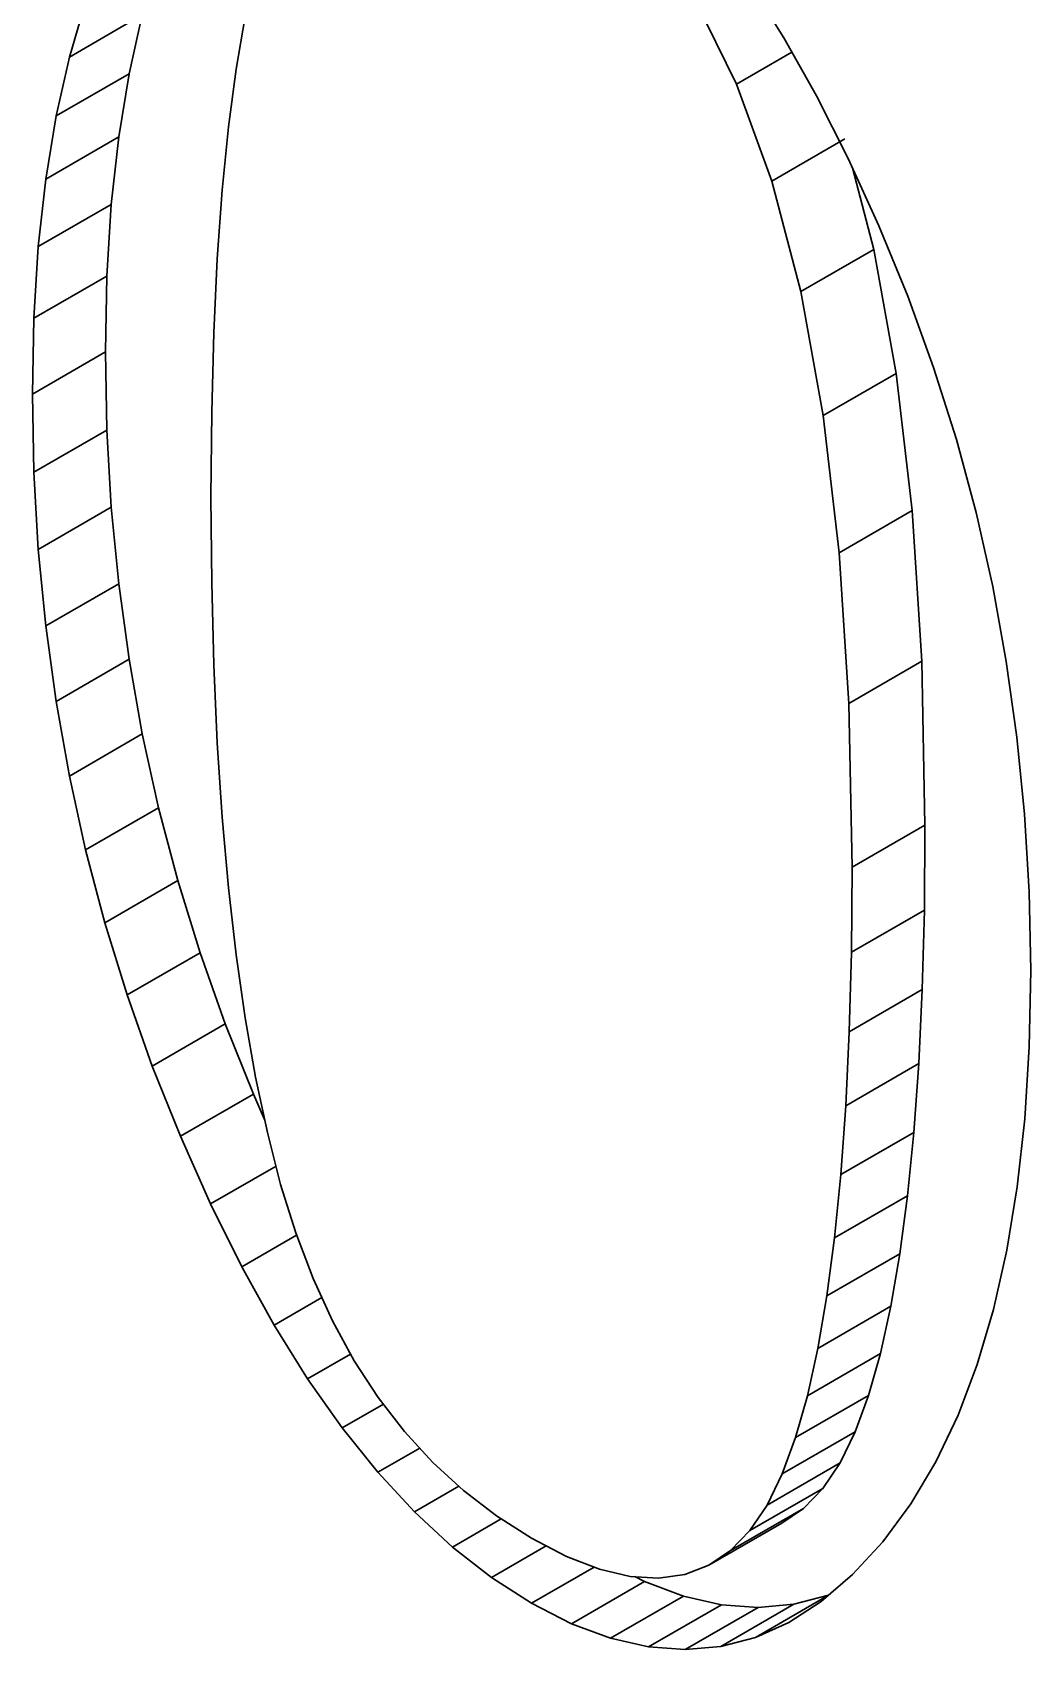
# Model space of a CAD drawing. Header units: millimetres. Extents: x -105 to 105, y -148 to 148.
# Drawn here: x 46.531 to 47.498, y -43.665 to -42.098 of the extents above; entities that cross this region are included whole.
import ezdxf

# ---------------------------------------------------------------- set-up
doc = ezdxf.new("R2010")
doc.units = ezdxf.units.MM
doc.layers.get('0').update_dxf_attribs({"lineweight": 18})

msp = doc.modelspace()

# ---------------------------------------------------------------- linework, layer by layer
at = {"color": 7, "lineweight": 30, "ltscale": 0.001523}
msp.add_line((47.2268, -42.0517), (47.2592, -42.1033), dxfattribs=at)
at = {"color": 7, "lineweight": 30, "ltscale": 0.001383}
msp.add_line((46.5669, -42.1218), (46.5827, -42.0688), dxfattribs=at)
at = {"color": 7, "lineweight": 30, "ltscale": 0.002266}
msp.add_line((47.2133, -42.148), (47.173, -42.0668), dxfattribs=at)
at = {"color": 7, "lineweight": 30, "ltscale": 0.002041}
for p, q in [((46.5669, -42.1218), (46.6376, -42.081)), ((46.554, -42.1789), (46.6247, -42.1381)), ((46.544, -42.2402), (46.6147, -42.1993)), ((47.2475, -42.2421), (47.3182, -42.2012)), ((46.5368, -42.3055), (46.6075, -42.2646)), ((47.2754, -42.3491), (47.3462, -42.3083)), ((46.5325, -42.3749), (46.6032, -42.3341)), ((46.5311, -42.4484), (46.6018, -42.4075)), ((47.2972, -42.4691), (47.3679, -42.4283)), ((46.5325, -42.524), (46.6032, -42.4832)), ((46.5368, -42.5989), (46.6075, -42.5581)), ((47.3127, -42.6021), (47.3834, -42.5613)), ((46.544, -42.6729), (46.6147, -42.6321)), ((47.322, -42.748), (47.3927, -42.7072)), ((46.5669, -42.8184), (46.6376, -42.7776)), ((46.5827, -42.8899), (46.6534, -42.8491)), ((47.3251, -42.9068), (47.3958, -42.866)), ((46.6013, -42.9606), (46.672, -42.9197)), ((47.3245, -42.9891), (47.3952, -42.9483)), ((46.6228, -43.0304), (46.6935, -42.9896)), ((47.3224, -43.0661), (47.3931, -43.0253)), ((46.6472, -43.0994), (46.7179, -43.0585)), ((47.3191, -43.1379), (47.3898, -43.0971)), ((46.6745, -43.1675), (46.7452, -43.1267)), ((47.3143, -43.2045), (47.385, -43.1637)), ((47.3082, -43.2659), (47.3789, -43.2251)), ((47.3008, -43.3221), (47.3715, -43.2812)), ((47.292, -43.373), (47.3627, -43.3322)), ((47.2819, -43.4188), (47.3526, -43.3779)), ((47.2704, -43.4593), (47.3411, -43.4185)), ((47.2576, -43.4946), (47.3283, -43.4538)), ((47.243, -43.5247), (47.3137, -43.4839)), ((47.2262, -43.5494), (47.2969, -43.5086)), ((47.2073, -43.5689), (47.278, -43.5281)), ((47.1863, -43.5831), (47.257, -43.5422)), ((47.0534, -43.6397), (47.1241, -43.5989)), ((47.0912, -43.6538), (47.1619, -43.613)), ((47.198, -43.6617), (47.2687, -43.6209)), ((47.2315, -43.6529), (47.3022, -43.6121)), ((47.1635, -43.6648), (47.2342, -43.624))]:
    msp.add_line(p, q, dxfattribs=at)
at = {"color": 7, "lineweight": 30, "ltscale": 0.001464}
for p, q in [((46.6247, -42.1381), (46.6376, -42.081)), ((46.554, -42.1789), (46.5669, -42.1218))]:
    msp.add_line(p, q, dxfattribs=at)
at = {"color": 7, "lineweight": 30, "ltscale": 0.001288}
msp.add_line((46.7372, -42.0827), (46.7284, -42.1335), dxfattribs=at)
at = {"color": 7, "lineweight": 30, "ltscale": 0.001611}
msp.add_line((47.2592, -42.1033), (47.2907, -42.1594), dxfattribs=at)
at = {"color": 7, "lineweight": 30, "ltscale": 0.001546}
msp.add_line((47.2133, -42.148), (47.2669, -42.117), dxfattribs=at)
at = {"color": 7, "lineweight": 30, "ltscale": 0.001413}
msp.add_line((46.7284, -42.1335), (46.721, -42.1896), dxfattribs=at)
at = {"color": 7, "lineweight": 30, "ltscale": 0.001551}
for p, q in [((46.6147, -42.1993), (46.6247, -42.1381)), ((46.544, -42.2402), (46.554, -42.1789))]:
    msp.add_line(p, q, dxfattribs=at)
at = {"color": 7, "lineweight": 30, "ltscale": 0.002503}
msp.add_line((47.2475, -42.2421), (47.2133, -42.148), dxfattribs=at)
at = {"color": 7, "lineweight": 30, "ltscale": 0.001701}
msp.add_line((47.2907, -42.1594), (47.3214, -42.2202), dxfattribs=at)
at = {"color": 7, "lineweight": 30, "ltscale": 0.001539}
msp.add_line((46.721, -42.1896), (46.7149, -42.2508), dxfattribs=at)
at = {"color": 7, "lineweight": 30, "ltscale": 0.001643}
for p, q in [((46.6075, -42.2646), (46.6147, -42.1993)), ((46.5368, -42.3055), (46.544, -42.2402))]:
    msp.add_line(p, q, dxfattribs=at)
at = {"color": 7, "lineweight": 30, "ltscale": 0.001795}
msp.add_line((47.3214, -42.2202), (47.3512, -42.2855), dxfattribs=at)
at = {"color": 7, "lineweight": 30, "ltscale": 0.002766}
msp.add_line((47.2754, -42.3491), (47.2475, -42.2421), dxfattribs=at)
at = {"color": 7, "lineweight": 30, "ltscale": 0.002042}
for p, q in [((47.3462, -42.3083), (47.3255, -42.2293)), ((46.554, -42.7461), (46.6247, -42.7052)), ((47.1278, -43.6622), (47.1986, -43.6213))]:
    msp.add_line(p, q, dxfattribs=at)
at = {"color": 7, "lineweight": 30, "ltscale": 0.001667}
msp.add_line((46.7149, -42.2508), (46.7102, -42.3173), dxfattribs=at)
at = {"color": 7, "lineweight": 30, "ltscale": 0.001739}
for p, q in [((46.6032, -42.3341), (46.6075, -42.2646)), ((46.5325, -42.3749), (46.5368, -42.3055))]:
    msp.add_line(p, q, dxfattribs=at)
at = {"color": 7, "lineweight": 30, "ltscale": 0.001839}
msp.add_line((47.3512, -42.2855), (47.3791, -42.3536), dxfattribs=at)
at = {"color": 7, "lineweight": 30, "ltscale": 0.001796}
msp.add_line((46.7102, -42.3173), (46.7068, -42.3891), dxfattribs=at)
at = {"color": 7, "lineweight": 30, "ltscale": 0.003049}
for p, q in [((47.3679, -42.4283), (47.3462, -42.3083)), ((47.2972, -42.4691), (47.2754, -42.3491))]:
    msp.add_line(p, q, dxfattribs=at)
at = {"color": 7, "lineweight": 30, "ltscale": 0.001838}
for p, q in [((46.6018, -42.4075), (46.6032, -42.3341)), ((46.5311, -42.4484), (46.5325, -42.3749))]:
    msp.add_line(p, q, dxfattribs=at)
at = {"color": 7, "lineweight": 30, "ltscale": 0.001834}
msp.add_line((47.3791, -42.3536), (47.4041, -42.4225), dxfattribs=at)
at = {"color": 7, "lineweight": 30, "ltscale": 0.001925}
msp.add_line((46.7068, -42.3891), (46.7048, -42.466), dxfattribs=at)
at = {"color": 7, "lineweight": 30, "ltscale": 0.001892}
for p, q in [((46.6032, -42.4832), (46.6018, -42.4075)), ((46.5325, -42.524), (46.5311, -42.4484))]:
    msp.add_line(p, q, dxfattribs=at)
at = {"color": 7, "lineweight": 30, "ltscale": 0.003346}
msp.add_line((47.3834, -42.5613), (47.3679, -42.4283), dxfattribs=at)
at = {"color": 7, "lineweight": 30, "ltscale": 0.001831}
for p, q in [((47.4041, -42.4225), (47.4262, -42.4924)), ((46.5827, -42.8899), (46.5669, -42.8184))]:
    msp.add_line(p, q, dxfattribs=at)
at = {"color": 7, "lineweight": 30, "ltscale": 0.002056}
for p, q in [((46.7048, -42.466), (46.7041, -42.5483)), ((47.3952, -42.9483), (47.3958, -42.866)), ((47.3245, -42.9891), (47.3251, -42.9068))]:
    msp.add_line(p, q, dxfattribs=at)
at = {"color": 7, "lineweight": 30, "ltscale": 0.003347}
msp.add_line((47.3127, -42.6021), (47.2972, -42.4691), dxfattribs=at)
at = {"color": 7, "lineweight": 30, "ltscale": 0.001874}
for p, q in [((46.6075, -42.5581), (46.6032, -42.4832)), ((46.5368, -42.5989), (46.5325, -42.524))]:
    msp.add_line(p, q, dxfattribs=at)
at = {"color": 7, "lineweight": 30, "ltscale": 0.001833}
msp.add_line((47.4262, -42.4924), (47.4453, -42.5632), dxfattribs=at)
at = {"color": 7, "lineweight": 30, "ltscale": 0.002076}
msp.add_line((46.7041, -42.5483), (46.7048, -42.6313), dxfattribs=at)
at = {"color": 7, "lineweight": 30, "ltscale": 0.001859}
for p, q in [((46.6147, -42.6321), (46.6075, -42.5581)), ((46.544, -42.6729), (46.5368, -42.5989))]:
    msp.add_line(p, q, dxfattribs=at)
at = {"color": 7, "lineweight": 30, "ltscale": 0.003655}
for p, q in [((47.3927, -42.7072), (47.3834, -42.5613)), ((47.322, -42.748), (47.3127, -42.6021))]:
    msp.add_line(p, q, dxfattribs=at)
at = {"color": 7, "lineweight": 30, "ltscale": 0.001837}
for p, q in [((47.4453, -42.5632), (47.4614, -42.6348)), ((46.6376, -42.7776), (46.6247, -42.7052)), ((46.5669, -42.8184), (46.554, -42.7461))]:
    msp.add_line(p, q, dxfattribs=at)
at = {"color": 7, "lineweight": 30, "ltscale": 0.001846}
for p, q in [((46.6247, -42.7052), (46.6147, -42.6321)), ((46.554, -42.7461), (46.544, -42.6729))]:
    msp.add_line(p, q, dxfattribs=at)
at = {"color": 7, "lineweight": 30, "ltscale": 0.001985}
msp.add_line((46.7048, -42.6313), (46.7068, -42.7107), dxfattribs=at)
at = {"color": 7, "lineweight": 30, "ltscale": 0.001844}
msp.add_line((47.4614, -42.6348), (47.4746, -42.7074), dxfattribs=at)
at = {"color": 7, "lineweight": 30, "ltscale": 0.001894}
msp.add_line((46.7068, -42.7107), (46.7102, -42.7864), dxfattribs=at)
at = {"color": 7, "lineweight": 30, "ltscale": 0.003972}
for p, q in [((47.3958, -42.866), (47.3927, -42.7072)), ((47.3251, -42.9068), (47.322, -42.748))]:
    msp.add_line(p, q, dxfattribs=at)
at = {"color": 7, "lineweight": 30, "ltscale": 0.001855}
msp.add_line((47.4746, -42.7074), (47.4849, -42.7809), dxfattribs=at)
at = {"color": 7, "lineweight": 30, "ltscale": 0.00183}
msp.add_line((46.6534, -42.8491), (46.6376, -42.7776), dxfattribs=at)
at = {"color": 7, "lineweight": 30, "ltscale": 0.001806}
msp.add_line((46.7102, -42.7864), (46.7149, -42.8584), dxfattribs=at)
at = {"color": 7, "lineweight": 30, "ltscale": 0.001869}
msp.add_line((47.4849, -42.7809), (47.4923, -42.8553), dxfattribs=at)
at = {"color": 7, "lineweight": 30, "ltscale": 0.001827}
for p, q in [((46.672, -42.9197), (46.6534, -42.8491)), ((46.6013, -42.9606), (46.5827, -42.8899)), ((46.6935, -42.9896), (46.672, -42.9197)), ((46.6228, -43.0304), (46.6013, -42.9606))]:
    msp.add_line(p, q, dxfattribs=at)
at = {"color": 7, "lineweight": 30, "ltscale": 0.001885}
msp.add_line((47.4923, -42.8553), (47.4967, -42.9306), dxfattribs=at)
at = {"color": 7, "lineweight": 30, "ltscale": 0.001717}
msp.add_line((46.7149, -42.8584), (46.721, -42.9268), dxfattribs=at)
at = {"color": 7, "lineweight": 30, "ltscale": 0.001629}
msp.add_line((46.721, -42.9268), (46.7284, -42.9916), dxfattribs=at)
at = {"color": 7, "lineweight": 30, "ltscale": 0.001905}
msp.add_line((47.4967, -42.9306), (47.4982, -43.0067), dxfattribs=at)
at = {"color": 7, "lineweight": 30, "ltscale": 0.001926}
for p, q in [((47.3931, -43.0253), (47.3952, -42.9483)), ((47.3224, -43.0661), (47.3245, -42.9891))]:
    msp.add_line(p, q, dxfattribs=at)
at = {"color": 7, "lineweight": 30, "ltscale": 0.001829}
for p, q in [((46.7179, -43.0585), (46.6935, -42.9896)), ((46.6472, -43.0994), (46.6228, -43.0304))]:
    msp.add_line(p, q, dxfattribs=at)
at = {"color": 7, "lineweight": 30, "ltscale": 0.001543}
msp.add_line((46.7284, -42.9916), (46.7372, -43.0527), dxfattribs=at)
at = {"color": 7, "lineweight": 30, "ltscale": 0.001851}
msp.add_line((47.4982, -43.0067), (47.4967, -43.0807), dxfattribs=at)
at = {"color": 7, "lineweight": 30, "ltscale": 0.001797}
msp.add_line((47.3898, -43.0971), (47.3931, -43.0253), dxfattribs=at)
at = {"color": 7, "lineweight": 30, "ltscale": 0.001835}
for p, q in [((46.7452, -43.1267), (46.7179, -43.0585)), ((46.6745, -43.1675), (46.6472, -43.0994))]:
    msp.add_line(p, q, dxfattribs=at)
at = {"color": 7, "lineweight": 30, "ltscale": 0.001458}
msp.add_line((46.7372, -43.0527), (46.7473, -43.1101), dxfattribs=at)
at = {"color": 7, "lineweight": 30, "ltscale": 0.001798}
msp.add_line((47.3191, -43.1379), (47.3224, -43.0661), dxfattribs=at)
at = {"color": 7, "lineweight": 30, "ltscale": 0.00175}
msp.add_line((47.4967, -43.0807), (47.4924, -43.1506), dxfattribs=at)
at = {"color": 7, "lineweight": 30, "ltscale": 0.001669}
for p, q in [((47.385, -43.1637), (47.3898, -43.0971)), ((47.3143, -43.2045), (47.3191, -43.1379))]:
    msp.add_line(p, q, dxfattribs=at)
at = {"color": 7, "lineweight": 30, "ltscale": 0.001375}
msp.add_line((46.7473, -43.1101), (46.7588, -43.1639), dxfattribs=at)
at = {"color": 7, "lineweight": 30, "ltscale": 0.000670419}
msp.add_line((46.7561, -43.1512), (46.7452, -43.1267), dxfattribs=at)
at = {"color": 7, "lineweight": 30, "ltscale": 0.001653}
msp.add_line((47.4924, -43.1506), (47.4852, -43.2163), dxfattribs=at)
at = {"color": 7, "lineweight": 30, "ltscale": 0.001793}
msp.add_line((46.7037, -43.233), (46.6745, -43.1675), dxfattribs=at)
at = {"color": 7, "lineweight": 30, "ltscale": 0.001294}
msp.add_line((46.7588, -43.1639), (46.7716, -43.2141), dxfattribs=at)
at = {"color": 7, "lineweight": 30, "ltscale": 0.001542}
for p, q in [((47.3789, -43.2251), (47.385, -43.1637)), ((47.3082, -43.2659), (47.3143, -43.2045))]:
    msp.add_line(p, q, dxfattribs=at)
at = {"color": 7, "lineweight": 30, "ltscale": 0.001832}
msp.add_line((46.7037, -43.233), (46.7671, -43.1964), dxfattribs=at)
at = {"color": 7, "lineweight": 30, "ltscale": 0.001228}
msp.add_line((46.7716, -43.2141), (46.7862, -43.261), dxfattribs=at)
at = {"color": 7, "lineweight": 30, "ltscale": 0.001416}
for p, q in [((47.3715, -43.2812), (47.3789, -43.2251)), ((47.3008, -43.3221), (47.3082, -43.2659))]:
    msp.add_line(p, q, dxfattribs=at)
at = {"color": 7, "lineweight": 30, "ltscale": 0.00156}
msp.add_line((47.4852, -43.2163), (47.4752, -43.2779), dxfattribs=at)
at = {"color": 7, "lineweight": 30, "ltscale": 0.001702}
msp.add_line((46.734, -43.294), (46.7037, -43.233), dxfattribs=at)
at = {"color": 7, "lineweight": 30, "ltscale": 0.001179}
msp.add_line((46.7862, -43.261), (46.803, -43.3051), dxfattribs=at)
at = {"color": 7, "lineweight": 30, "ltscale": 0.001535}
msp.add_line((46.734, -43.294), (46.7871, -43.2633), dxfattribs=at)
at = {"color": 7, "lineweight": 30, "ltscale": 0.001472}
msp.add_line((47.4752, -43.2779), (47.4623, -43.3354), dxfattribs=at)
at = {"color": 7, "lineweight": 30, "ltscale": 0.001615}
msp.add_line((46.7653, -43.3505), (46.734, -43.294), dxfattribs=at)
at = {"color": 7, "lineweight": 30, "ltscale": 0.001292}
msp.add_line((47.3627, -43.3322), (47.3715, -43.2812), dxfattribs=at)
at = {"color": 7, "lineweight": 30, "ltscale": 0.001136}
msp.add_line((46.803, -43.3051), (46.8219, -43.3464), dxfattribs=at)
at = {"color": 7, "lineweight": 30, "ltscale": 0.001335}
msp.add_line((46.7653, -43.3505), (46.8116, -43.3238), dxfattribs=at)
at = {"color": 7, "lineweight": 30, "ltscale": 0.001293}
msp.add_line((47.292, -43.373), (47.3008, -43.3221), dxfattribs=at)
at = {"color": 7, "lineweight": 30, "ltscale": 0.001171}
for p, q in [((47.3526, -43.3779), (47.3627, -43.3322)), ((47.2819, -43.4188), (47.292, -43.373))]:
    msp.add_line(p, q, dxfattribs=at)
at = {"color": 7, "lineweight": 30, "ltscale": 0.001389}
msp.add_line((47.4623, -43.3354), (47.4465, -43.3886), dxfattribs=at)
at = {"color": 7, "lineweight": 30, "ltscale": 0.001531}
for p, q in [((46.7977, -43.4025), (46.7653, -43.3505)), ((46.9758, -43.5949), (47.0288, -43.5642))]:
    msp.add_line(p, q, dxfattribs=at)
at = {"color": 7, "lineweight": 30, "ltscale": 0.001097}
msp.add_line((46.8219, -43.3464), (46.8429, -43.3849), dxfattribs=at)
at = {"color": 7, "lineweight": 30, "ltscale": 0.001204}
msp.add_line((46.7977, -43.4025), (46.8394, -43.3784), dxfattribs=at)
at = {"color": 7, "lineweight": 30, "ltscale": 0.001064}
msp.add_line((46.8429, -43.3849), (46.8662, -43.4205), dxfattribs=at)
at = {"color": 7, "lineweight": 30, "ltscale": 0.001053}
for p, q in [((47.3411, -43.4185), (47.3526, -43.3779)), ((47.2704, -43.4593), (47.2819, -43.4188))]:
    msp.add_line(p, q, dxfattribs=at)
at = {"color": 7, "lineweight": 30, "ltscale": 0.001453}
msp.add_line((46.8312, -43.45), (46.7977, -43.4025), dxfattribs=at)
at = {"color": 7, "lineweight": 30, "ltscale": 0.001314}
msp.add_line((47.4465, -43.3886), (47.4279, -43.4378), dxfattribs=at)
at = {"color": 7, "lineweight": 30, "ltscale": 0.000939212}
for p, q in [((47.3283, -43.4538), (47.3411, -43.4185)), ((47.2576, -43.4946), (47.2704, -43.4593))]:
    msp.add_line(p, q, dxfattribs=at)
at = {"color": 7, "lineweight": 30, "ltscale": 0.001152}
msp.add_line((46.8312, -43.45), (46.8711, -43.4269), dxfattribs=at)
at = {"color": 7, "lineweight": 30, "ltscale": 0.001039}
msp.add_line((46.8662, -43.4205), (46.8915, -43.4534), dxfattribs=at)
at = {"color": 7, "lineweight": 30, "ltscale": 0.001379}
msp.add_line((46.8658, -43.4929), (46.8312, -43.45), dxfattribs=at)
at = {"color": 7, "lineweight": 30, "ltscale": 0.001247}
msp.add_line((47.4279, -43.4378), (47.4064, -43.4828), dxfattribs=at)
at = {"color": 7, "lineweight": 30, "ltscale": 0.001019}
msp.add_line((46.8915, -43.4534), (46.9191, -43.4835), dxfattribs=at)
at = {"color": 7, "lineweight": 30, "ltscale": 0.000835652}
msp.add_line((47.3137, -43.4839), (47.3283, -43.4538), dxfattribs=at)
at = {"color": 7, "lineweight": 30, "ltscale": 0.00117}
msp.add_line((46.8658, -43.4929), (46.9063, -43.4695), dxfattribs=at)
at = {"color": 7, "lineweight": 30, "ltscale": 0.00131}
msp.add_line((46.9014, -43.5314), (46.8658, -43.4929), dxfattribs=at)
at = {"color": 7, "lineweight": 30, "ltscale": 0.001008}
for p, q in [((46.9191, -43.4835), (46.9488, -43.5108)), ((46.9806, -43.5352), (47.0146, -43.5569)), ((47.1619, -43.613), (47.1241, -43.5989))]:
    msp.add_line(p, q, dxfattribs=at)
at = {"color": 7, "lineweight": 30, "ltscale": 0.000835309}
msp.add_line((47.243, -43.5247), (47.2576, -43.4946), dxfattribs=at)
at = {"color": 7, "lineweight": 30, "ltscale": 0.000747183}
msp.add_line((47.2969, -43.5086), (47.3137, -43.4839), dxfattribs=at)
at = {"color": 7, "lineweight": 30, "ltscale": 0.001189}
msp.add_line((47.4064, -43.4828), (47.382, -43.5236), dxfattribs=at)
at = {"color": 7, "lineweight": 30, "ltscale": 0.001239}
msp.add_line((46.9014, -43.5314), (46.9443, -43.5066), dxfattribs=at)
at = {"color": 7, "lineweight": 30, "ltscale": 0.001004}
msp.add_line((46.9488, -43.5108), (46.9806, -43.5352), dxfattribs=at)
at = {"color": 7, "lineweight": 30, "ltscale": 0.000678469}
for p, q in [((47.278, -43.5281), (47.2969, -43.5086)), ((47.2073, -43.5689), (47.2262, -43.5494))]:
    msp.add_line(p, q, dxfattribs=at)
at = {"color": 7, "lineweight": 30, "ltscale": 0.000747499}
msp.add_line((47.2262, -43.5494), (47.243, -43.5247), dxfattribs=at)
at = {"color": 7, "lineweight": 30, "ltscale": 0.000634599}
msp.add_line((47.257, -43.5422), (47.278, -43.5281), dxfattribs=at)
at = {"color": 7, "lineweight": 30, "ltscale": 0.001143}
msp.add_line((47.382, -43.5236), (47.3548, -43.5603), dxfattribs=at)
at = {"color": 7, "lineweight": 30, "ltscale": 0.00125}
msp.add_line((46.938, -43.5654), (46.9014, -43.5314), dxfattribs=at)
at = {"color": 7, "lineweight": 30, "ltscale": 0.001362}
msp.add_line((46.938, -43.5654), (46.9852, -43.5382), dxfattribs=at)
at = {"color": 7, "lineweight": 30, "ltscale": 0.000957155}
msp.add_line((47.0146, -43.5569), (47.0486, -43.5745), dxfattribs=at)
at = {"color": 7, "lineweight": 30, "ltscale": 0.001079}
msp.add_line((47.3548, -43.5603), (47.3255, -43.5921), dxfattribs=at)
at = {"color": 7, "lineweight": 30, "ltscale": 0.001197}
msp.add_line((46.9758, -43.5949), (46.938, -43.5654), dxfattribs=at)
at = {"color": 7, "lineweight": 30, "ltscale": 0.000853929}
msp.add_line((47.0486, -43.5745), (47.0805, -43.5868), dxfattribs=at)
at = {"color": 7, "lineweight": 30, "ltscale": 0.000634386}
msp.add_line((47.1863, -43.5831), (47.2073, -43.5689), dxfattribs=at)
at = {"color": 7, "lineweight": 30, "ltscale": 0.001752}
msp.add_line((47.0146, -43.6198), (47.0753, -43.5848), dxfattribs=at)
at = {"color": 7, "lineweight": 30, "ltscale": 0.000762339}
msp.add_line((47.0805, -43.5868), (47.1101, -43.5938), dxfattribs=at)
at = {"color": 7, "lineweight": 30, "ltscale": 0.000621241}
msp.add_line((47.1631, -43.5919), (47.1863, -43.5831), dxfattribs=at)
at = {"color": 7, "lineweight": 30, "ltscale": 0.001154}
msp.add_line((47.0146, -43.6198), (46.9758, -43.5949), dxfattribs=at)
at = {"color": 7, "lineweight": 30, "ltscale": 0.00068952}
msp.add_line((47.1101, -43.5938), (47.1377, -43.5955), dxfattribs=at)
at = {"color": 7, "lineweight": 30, "ltscale": 0.000261028}
msp.add_line((47.1241, -43.5989), (47.1148, -43.5941), dxfattribs=at)
at = {"color": 7, "lineweight": 30, "ltscale": 0.000641064}
msp.add_line((47.1377, -43.5955), (47.1631, -43.5919), dxfattribs=at)
at = {"color": 7, "lineweight": 30, "ltscale": 0.000998161}
msp.add_line((47.3255, -43.5921), (47.2953, -43.6181), dxfattribs=at)
at = {"color": 7, "lineweight": 30, "ltscale": 0.00109}
msp.add_line((47.0534, -43.6397), (47.0146, -43.6198), dxfattribs=at)
at = {"color": 7, "lineweight": 30, "ltscale": 0.000940663}
msp.add_line((47.1986, -43.6213), (47.1619, -43.613), dxfattribs=at)
at = {"color": 7, "lineweight": 30, "ltscale": 0.000892441}
msp.add_line((47.2342, -43.624), (47.1986, -43.6213), dxfattribs=at)
at = {"color": 7, "lineweight": 30, "ltscale": 0.000867458}
msp.add_line((47.2687, -43.6209), (47.2342, -43.624), dxfattribs=at)
at = {"color": 7, "lineweight": 30, "ltscale": 0.000933777}
msp.add_line((47.2953, -43.6181), (47.2639, -43.6384), dxfattribs=at)
at = {"color": 7, "lineweight": 30, "ltscale": 0.000865501}
for p, q in [((47.3022, -43.6121), (47.2687, -43.6209)), ((47.2315, -43.6529), (47.198, -43.6617))]:
    msp.add_line(p, q, dxfattribs=at)
at = {"color": 7, "lineweight": 30, "ltscale": 0.000888062}
msp.add_line((47.2639, -43.6384), (47.2315, -43.6529), dxfattribs=at)
at = {"color": 7, "lineweight": 30, "ltscale": 0.001007}
msp.add_line((47.0912, -43.6538), (47.0534, -43.6397), dxfattribs=at)
at = {"color": 7, "lineweight": 30, "ltscale": 0.000940748}
msp.add_line((47.1278, -43.6622), (47.0912, -43.6538), dxfattribs=at)
at = {"color": 7, "lineweight": 30, "ltscale": 0.000892821}
msp.add_line((47.1635, -43.6648), (47.1278, -43.6622), dxfattribs=at)
at = {"color": 7, "lineweight": 30, "ltscale": 0.000867492}
msp.add_line((47.198, -43.6617), (47.1635, -43.6648), dxfattribs=at)

doc.saveas('drawing.dxf')
